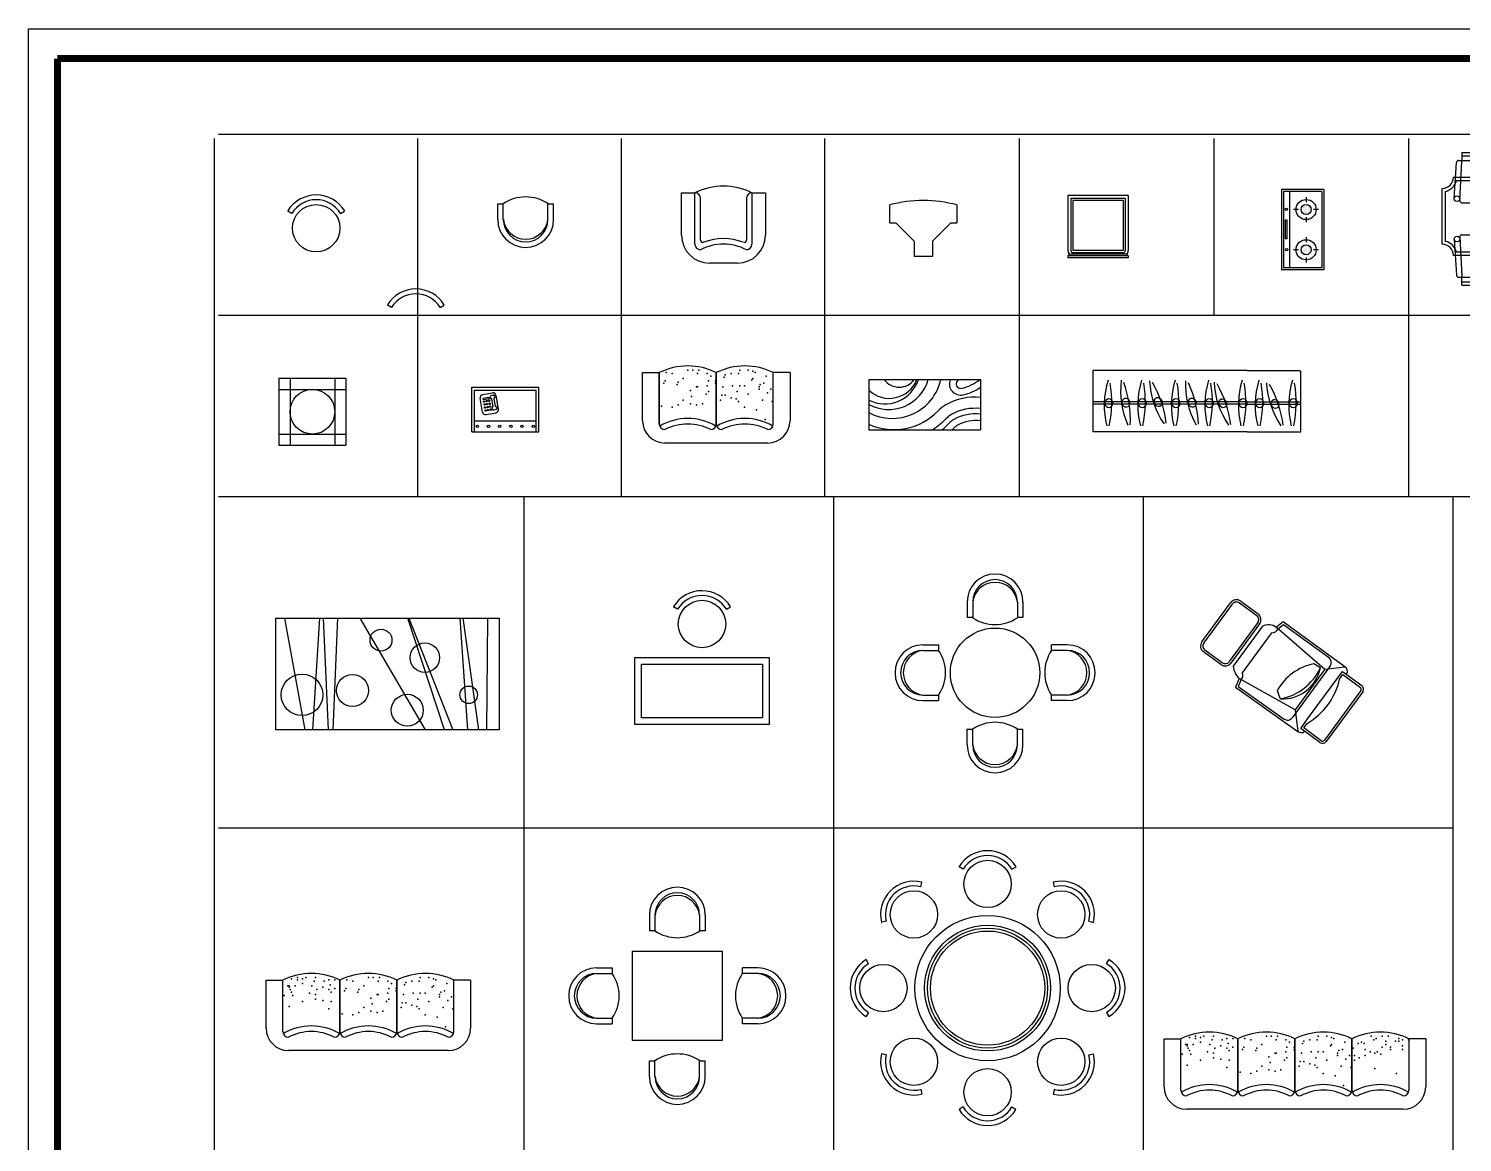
# Model space of a CAD drawing. Extents: x -9387 to 16207, y -3872 to 15001.
# Drawn here: x -9387 to 3441, y 5032 to 15001 of the extents above; entities that cross this region are included whole.
import ezdxf

# ---------------------------------------------------------------- set-up
doc = ezdxf.new("R2010")
doc.units = 0
doc.header["$LTSCALE"] = 100
doc.header["$MEASUREMENT"] = 0
for name, color, linetype in [('U', 7, 'Continuous'), ('图框', 7, 'Continuous'), ('平面', 1, 'Continuous'), ('平面2', 2, 'Continuous')]:
    doc.layers.add(name, color=color, linetype=linetype)

# ---------------------------------------------------------------- blocks, each defined once
blk = doc.blocks.new('A$C6D005351')
at = {"layer": '平面'}
for p, q in [((0, 200), (0, 630)), ((0, 630), (150, 630)), ((2340, 630), (2190, 630)), ((2340, 630), (2340, 200)), ((2140, 0), (200, 0))]:
    blk.add_line(p, q, dxfattribs=at)
for centre, radius, start, end in [((405, 118), 572, 63.519, 116.481), ((915, 118), 572, 63.519, 116.481), ((1425, 118), 572, 63.519, 116.481), ((1935, 118), 572, 63.519, 116.481), ((200, 200), 200, 180, 270), ((2140, 200), 200, 270, 0)]:
    blk.add_arc(centre, radius, start, end, dxfattribs=at)
blk.add_point((238, 492), dxfattribs=at)
at = {"layer": '平面2'}
for p, q in [((150, 170), (150, 630)), ((660, 630), (660, 170)), ((660, 170), (660, 630)), ((1170, 630), (1170, 170)), ((1170, 170), (1170, 630)), ((1680, 170), (1680, 630)), ((1680, 630), (1680, 170)), ((2190, 630), (2190, 170))]:
    blk.add_line(p, q, dxfattribs=at)
for centre, radius, start, end in [((200, 170), 50, 180, 270), ((405, -275), 495, 59.4911, 120.5089), ((405, -275), 445, 62.5861, 117.4139), ((610, 170), 50, 270, 0), ((710, 170), 50, 180, 270), ((915, -275), 495, 59.4911, 120.5089), ((915, -275), 445, 62.5861, 117.4139), ((1120, 170), 50, 270, 0), ((1220, 170), 50, 180, 270), ((1425, -275), 495, 59.4911, 120.5089), ((1425, -275), 445, 62.5861, 117.4139), ((1630, 170), 50, 270, 0), ((1730, 170), 50, 180, 270), ((1935, -275), 495, 59.4911, 120.5089), ((1935, -275), 445, 62.5861, 117.4139), ((2140, 170), 50, 270, 0)]:
    blk.add_arc(centre, radius, start, end, dxfattribs=at)
for p in [(227, 643), (281, 653), (324, 643), (356, 653), (442, 653), (916, 653), (959, 653), (1013, 653), (1379, 653), (1455, 653), (1498, 643), (1853, 653), (1950, 653), (2004, 653), (195, 578), (205, 578), (205, 567), (216, 546), (227, 524), (259, 578), (281, 632), (324, 600), (388, 513), (410, 578), (431, 621), (453, 546), (507, 567), (518, 621), (561, 632), (561, 546), (572, 589), (582, 524), (615, 632), (615, 556), (701, 535), (712, 556), (722, 632), (776, 621), (819, 524), (830, 546), (873, 578), (1002, 621), (1089, 621), (1089, 513), (1099, 556), (1121, 600), (1164, 556), (1164, 535), (1239, 589), (1250, 610), (1304, 621), (1315, 513), (1369, 621), (1379, 513), (1422, 513), (1487, 567), (1498, 578), (1519, 632), (1562, 524), (1595, 535), (1616, 600), (1692, 546), (1735, 589), (1767, 600), (1789, 589), (1799, 535), (1843, 513), (1875, 621), (1896, 632), (1907, 513), (1950, 556), (1983, 610), (1983, 578), (2026, 556), (2026, 535), (2069, 610), (2101, 632), (2101, 610), (2133, 621), (2133, 567), (2133, 535), (2187, 621), (162, 492), (205, 395), (324, 438), (442, 503), (442, 460), (507, 449), (582, 438), (938, 470), (949, 417), (992, 503), (1002, 503), (1078, 438), (1099, 460), (1218, 427), (1229, 503), (1250, 427), (1304, 406), (1347, 395), (1358, 460), (1455, 438), (1552, 503), (1552, 481), (1627, 449), (1659, 481), (1703, 481), (1703, 438), (1746, 460), (1799, 481), (1886, 503), (1939, 492), (561, 373), (679, 330), (776, 320), (830, 341), (873, 384), (938, 352), (992, 341), (1045, 352), (1207, 384), (1369, 373), (1422, 320), (1530, 298), (1584, 384), (1670, 373), (1886, 363), (2080, 320), (1606, 212)]:
    blk.add_point(p, dxfattribs=at)
blk = doc.blocks.new('A$C4CA46C07')
at = {"layer": '平面'}
for centre, radius in [((1229, 2161), 212), ((570, 1888), 212), ((1888, 1888), 212), ((1229, 1229), 650), ((297, 1229), 212), ((2161, 1229), 212), ((570, 570), 212), ((1888, 570), 212), ((1229, 297), 212)]:
    blk.add_circle(centre, radius, dxfattribs=at)
at = {"layer": '平面2'}
for p, q in [((1011, 2293), (976, 2315)), ((1447, 2293), (1484, 2315)), ((631, 2136), (641, 2177)), ((1827, 2136), (1818, 2176)), ((323, 1827), (282, 1818)), ((2136, 1827), (2177, 1817)), ((165, 1447), (143, 1484)), ((2293, 1447), (2315, 1483)), ((165, 1011), (144, 976)), ((2293, 1011), (2315, 975)), ((323, 631), (281, 641)), ((2136, 631), (2176, 641)), ((631, 323), (641, 282)), ((1827, 323), (1817, 281)), ((1011, 165), (975, 143)), ((1447, 165), (1483, 144))]:
    blk.add_line(p, q, dxfattribs=at)
for radius in [563, 537, 511]:
    blk.add_circle((1229, 1229), radius, dxfattribs=at)
for centre, radius, start, end in [((1229, 2161), 298, 31.2413, 148.5945), ((976, 2316), 0.85, 148.5945, 238.7587), ((976, 2316), 0.85, 148.5945, 238.7587), ((1229, 2161), 255, 31.2413, 148.7587), ((570, 1888), 298, 76.2413, 193.5945), ((1888, 1888), 298, 346.2413, 103.5945), ((570, 1888), 255, 76.2413, 193.7587), ((1818, 2176), 0.85, 103.5945, 193.7587), ((1818, 2176), 0.85, 103.5945, 193.7587), ((1888, 1888), 255, 346.2413, 103.7587), ((282, 1818), 0.85, 193.5945, 283.7587), ((282, 1818), 0.85, 193.5945, 283.7587), ((297, 1229), 298, 121.2413, 238.5945), ((297, 1229), 255, 121.2413, 238.7587), ((2161, 1229), 255, 301.2413, 58.7587), ((2161, 1229), 298, 301.2413, 58.5945), ((2316, 1482), 0.85, 58.5945, 148.7587), ((2316, 1482), 0.85, 58.5945, 148.7587), ((143, 976), 0.85, 238.5945, 328.7587), ((143, 976), 0.85, 238.5945, 328.7587), ((570, 570), 298, 166.2413, 283.5945), ((570, 570), 255, 166.2413, 283.7587), ((1888, 570), 298, 256.2413, 13.5945), ((1888, 570), 255, 256.2413, 13.7587), ((2176, 640), 0.85, 13.5945, 103.7587), ((2176, 640), 0.85, 13.5945, 103.7587), ((640, 282), 0.85, 283.5945, 13.7587), ((640, 282), 0.85, 283.5945, 13.7587), ((1229, 297), 298, 211.2413, 328.5945), ((1229, 297), 255, 211.2413, 328.7587), ((1482, 143), 0.85, 328.5945, 58.7587), ((1482, 143), 0.85, 328.5945, 58.7587)]:
    blk.add_arc(centre, radius, start, end, dxfattribs=at)
blk = doc.blocks.new('J2')
at = {"layer": '平面'}
for p, q in [((-250, -202), (-250, -62)), ((-250, -62), (-200, -62)), ((200, -62), (250, -62)), ((250, -202), (250, -62))]:
    blk.add_line(p, q, dxfattribs=at)
for centre, radius, start, end in [((0, -356), 356, 55.7733, 124.2267), ((0, -202), 250, 180, 0)]:
    blk.add_arc(centre, radius, start, end, dxfattribs=at)
at = {"layer": '平面2'}
for p, q in [((-200, -202), (-200, -62)), ((200, -202), (200, -62))]:
    blk.add_line(p, q, dxfattribs=at)
for centre, radius, start, end in [((0, -202), 200, 180, 0), ((0, -177), 201, 186.9435, 353.0565)]:
    blk.add_arc(centre, radius, start, end, dxfattribs=at)
blk = doc.blocks.new('A$C7B381749')
at = {"layer": '平面'}
for p, q in [((572, 572), (572, 1372)), ((572, 1372), (1372, 1372)), ((1372, 1372), (1372, 572)), ((1372, 572), (572, 572))]:
    blk.add_line(p, q, dxfattribs=at)
for p, rotation in [((972, 1492), 180), ((452, 972), 270), ((1492, 972), 90)]:
    blk.add_blockref('J2', p, dxfattribs=dict(rotation=rotation))
blk.add_blockref('J2', (972, 452))
blk = doc.blocks.new('A$C711678E5')
at = {"layer": '平面'}
for p, q in [((0, 630), (150, 630)), ((0, 200), (0, 630)), ((1830, 630), (1680, 630)), ((1830, 630), (1830, 200)), ((1630, 0), (200, 0))]:
    blk.add_line(p, q, dxfattribs=at)
for centre, radius, start, end in [((405, 118), 572, 63.519, 116.481), ((915, 118), 572, 63.519, 116.481), ((1425, 118), 572, 63.519, 116.481), ((200, 200), 200, 180, 270), ((1630, 200), 200, 270, 0)]:
    blk.add_arc(centre, radius, start, end, dxfattribs=at)
blk.add_point((238, 492), dxfattribs=at)
at = {"layer": '平面2'}
for p, q in [((150, 170), (150, 630)), ((660, 170), (660, 630)), ((660, 630), (660, 170)), ((1170, 170), (1170, 630)), ((1170, 630), (1170, 170)), ((1680, 170), (1680, 630))]:
    blk.add_line(p, q, dxfattribs=at)
for centre, radius, start, end in [((200, 170), 50, 180, 270), ((405, -275), 495, 59.4911, 120.5089), ((405, -275), 445, 62.5861, 117.4139), ((610, 170), 50, 270, 0), ((710, 170), 50, 180, 270), ((915, -275), 495, 59.4911, 120.5089), ((915, -275), 445, 62.5861, 117.4139), ((1120, 170), 50, 270, 0), ((1220, 170), 50, 180, 270), ((1425, -275), 495, 59.4911, 120.5089), ((1425, -275), 445, 62.5861, 117.4139), ((1630, 170), 50, 270, 0)]:
    blk.add_arc(centre, radius, start, end, dxfattribs=at)
for p in [(227, 643), (281, 653), (324, 643), (356, 653), (442, 653), (916, 653), (959, 653), (1013, 653), (1379, 653), (1455, 653), (1498, 643), (195, 578), (205, 578), (205, 567), (216, 546), (227, 524), (259, 578), (281, 632), (324, 600), (388, 513), (410, 578), (431, 621), (453, 546), (507, 567), (518, 621), (561, 632), (561, 546), (572, 589), (582, 524), (615, 632), (615, 556), (701, 535), (712, 556), (722, 632), (776, 621), (819, 524), (830, 546), (873, 578), (1002, 621), (1089, 621), (1089, 513), (1099, 556), (1121, 600), (1164, 556), (1164, 535), (1239, 589), (1250, 610), (1304, 621), (1315, 513), (1369, 621), (1379, 513), (1422, 513), (1487, 567), (1498, 578), (1519, 632), (1562, 524), (1595, 535), (1616, 600), (162, 492), (205, 395), (324, 438), (442, 503), (442, 460), (507, 449), (582, 438), (938, 470), (949, 417), (992, 503), (1002, 503), (1078, 438), (1099, 460), (1218, 427), (1229, 503), (1250, 427), (1304, 406), (1347, 395), (1358, 460), (1455, 438), (1552, 503), (1552, 481), (1627, 449), (1659, 481), (561, 373), (679, 330), (776, 320), (830, 341), (873, 384), (938, 352), (992, 341), (1045, 352), (1207, 384), (1369, 373), (1422, 320), (1530, 298), (1584, 384), (1670, 373), (1606, 212)]:
    blk.add_point(p, dxfattribs=at)
blk = doc.blocks.new('A$C126B4D1A')
at = {"layer": '平面'}
blk.add_circle((254, 213), 212, dxfattribs=at)
at = {"layer": '平面2'}
for p, q in [((36, 345), (0, 366)), ((472, 345), (508, 367))]:
    blk.add_line(p, q, dxfattribs=at)
for centre, radius, start, end in [((254, 213), 298, 31.2413, 148.5945), ((254, 213), 255, 31.2413, 148.7587), ((1, 367), 0.85, 148.5945, 238.7587), ((1, 367), 0.85, 148.5945, 238.7587)]:
    blk.add_arc(centre, radius, start, end, dxfattribs=at)
blk = doc.blocks.new('A$C4BD968AC')
at = {"layer": '平面'}
for p, q in [((0, 250), (0, 390)), ((0, 390), (50, 390)), ((450, 390), (500, 390)), ((500, 250), (500, 390))]:
    blk.add_line(p, q, dxfattribs=at)
for centre, radius, start, end in [((250, 96), 356, 55.7733, 124.2267), ((250, 250), 250, 180, 0)]:
    blk.add_arc(centre, radius, start, end, dxfattribs=at)
at = {"layer": '平面2'}
for p, q in [((50, 250), (50, 390)), ((450, 250), (450, 390))]:
    blk.add_line(p, q, dxfattribs=at)
for centre, radius, start, end in [((250, 250), 200, 180, 0), ((250, 274), 201, 186.9435, 353.0565)]:
    blk.add_arc(centre, radius, start, end, dxfattribs=at)
blk = doc.blocks.new('A$C16B15015')
at = {"layer": '平面'}
for p, q in [((0, 630), (120, 630)), ((0, 250), (0, 630)), ((630, 630), (750, 630)), ((750, 630), (750, 250)), ((500, 0), (250, 0))]:
    blk.add_line(p, q, dxfattribs=at)
for centre, radius, start, end in [((375, 118), 572, 63.519, 116.481), ((250, 250), 250, 180, 270), ((500, 250), 250, 270, 0)]:
    blk.add_arc(centre, radius, start, end, dxfattribs=at)
at = {"layer": '平面2'}
for p, q in [((120, 170), (120, 630)), ((170, 206), (170, 580)), ((580, 580), (580, 206)), ((630, 630), (630, 170))]:
    blk.add_line(p, q, dxfattribs=at)
for centre, radius, start, end in [((120, 580), 50, 0, 90), ((630, 580), 50, 90, 180), ((170, 170), 50, 180, 270), ((190, 206), 20, 180, 291.0418), ((375, -275), 445, 62.5861, 117.4139), ((375, -275), 495, 68.9582, 111.0418), ((560, 206), 20, 248.9582, 0), ((580, 170), 50, 270, 0)]:
    blk.add_arc(centre, radius, start, end, dxfattribs=at)
blk = doc.blocks.new('J4')
at = {"layer": '平面'}
for p, q in [((-300, -200), (-300, -40)), ((300, -40), (300, -200)), ((-300, -200), (-245, -200)), ((-245, -200), (-82, -363)), ((245, -200), (82, -363)), ((245, -200), (300, -200)), ((-82, -363), (-82, -500)), ((82, -363), (82, -500)), ((82, -500), (-82, -500))]:
    blk.add_line(p, q, dxfattribs=at)
blk.add_arc((0, -1145), 1145, 74.8107, 105.1893, dxfattribs=at)
blk = doc.blocks.new('A$C26C2729A')
at = {"layer": '平面'}
blk.add_blockref('J4', (300, 500), dxfattribs=at)
blk = doc.blocks.new('A$C5628722B')
at = {"layer": '平面'}
for p, q in [((540, 558), (0, 558)), ((0, 558), (0, 63)), ((540, 558), (540, 63)), ((0, 18), (13, 31)), ((0, 18), (0, 0)), ((540, 18), (527, 31)), ((540, 18), (540, 0)), ((540, 0), (0, 0))]:
    blk.add_line(p, q, dxfattribs=at)
for centre, start, end in [((45, 63), 180, 225), ((495, 63), 315, 0)]:
    blk.add_arc(centre, 45, start, end, dxfattribs=at)
at = {"layer": '平面2'}
for p, q in [((513, 531), (27, 531)), ((27, 531), (27, 63)), ((513, 531), (513, 63)), ((495, 513), (45, 513)), ((45, 513), (45, 63)), ((495, 513), (495, 63)), ((540, 18), (0, 18)), ((527, 31), (13, 31)), ((495, 63), (45, 63)), ((495, 45), (45, 45))]:
    blk.add_line(p, q, dxfattribs=at)
for centre, start, end in [((45, 63), 180, 270), ((495, 63), 270, 0)]:
    blk.add_arc(centre, 18, start, end, dxfattribs=at)
blk = doc.blocks.new('*U1')
at = {"color": 0}
for p, q in [((28262.5, 19125), (28262.5, 19125)), ((28268.75, 19137.5), (28268.75, 19137.5)), ((28268.75, 19112.5), (28268.75, 19112.5)), ((28275, 19150), (28275, 19150)), ((28275, 19125), (28275, 19125)), ((28275, 19100), (28275, 19100)), ((28281.25, 19162.5), (28281.25, 19162.5)), ((28281.25, 19137.5), (28281.25, 19137.5)), ((28281.25, 19112.5), (28281.25, 19112.5)), ((28287.5, 19150), (28287.5, 19150)), ((28287.5, 19125), (28287.5, 19125)), ((28287.5, 19100), (28287.5, 19100)), ((28293.75, 19162.5), (28293.75, 19162.5)), ((28293.75, 19137.5), (28293.75, 19137.5)), ((28293.75, 19112.5), (28293.75, 19112.5)), ((28300, 19175), (28300, 19175)), ((28300, 19150), (28300, 19150)), ((28300, 19125), (28300, 19125)), ((28300, 19100), (28300, 19100)), ((28306.25, 19162.5), (28306.25, 19162.5)), ((28306.25, 19137.5), (28306.25, 19137.5)), ((28306.25, 19112.5), (28306.25, 19112.5)), ((28312.5, 19175), (28312.5, 19175)), ((28312.5, 19150), (28312.5, 19150)), ((28312.5, 19125), (28312.5, 19125)), ((28312.5, 19100), (28312.5, 19100)), ((28318.75, 19162.5), (28318.75, 19162.5)), ((28318.75, 19137.5), (28318.75, 19137.5)), ((28318.75, 19112.5), (28318.75, 19112.5)), ((28325, 19175), (28325, 19175)), ((28325, 19150), (28325, 19150)), ((28325, 19125), (28325, 19125)), ((28325, 19100), (28325, 19100)), ((28331.25, 19162.5), (28331.25, 19162.5)), ((28331.25, 19137.5), (28331.25, 19137.5)), ((28331.25, 19112.5), (28331.25, 19112.5)), ((28337.5, 19150), (28337.5, 19150)), ((28337.5, 19125), (28337.5, 19125)), ((28337.5, 19100), (28337.5, 19100)), ((28343.75, 19162.5), (28343.75, 19162.5)), ((28343.75, 19137.5), (28343.75, 19137.5)), ((28343.75, 19112.5), (28343.75, 19112.5)), ((28350, 19150), (28350, 19150)), ((28350, 19125), (28350, 19125)), ((28350, 19100), (28350, 19100)), ((28356.25, 19137.5), (28356.25, 19137.5)), ((28356.25, 19112.5), (28356.25, 19112.5)), ((28293.75, 19087.5), (28293.75, 19087.5)), ((28306.25, 19087.5), (28306.25, 19087.5)), ((28318.75, 19087.5), (28318.75, 19087.5)), ((28331.25, 19087.5), (28331.25, 19087.5))]:
    blk.add_line(p, q, dxfattribs=at)
blk = doc.blocks.new('A$C364C1CE0')
at = {"layer": '平面'}
for p, q in [((378, 720), (0, 720)), ((0, 720), (0, 0)), ((378, 720), (378, 0)), ((378, 0), (0, 0))]:
    blk.add_line(p, q, dxfattribs=at)
at = {"layer": '平面2'}
for p, q in [((360, 702), (18, 702)), ((18, 702), (18, 18)), ((72, 702), (72, 18)), ((219, 652), (219, 607)), ((360, 702), (360, 18)), ((151, 540), (106, 540)), ((331, 540), (286, 540)), ((34, 277), (34, 448)), ((34, 448), (48, 448)), ((48, 448), (48, 277)), ((219, 472), (219, 427)), ((48, 277), (34, 277)), ((219, 292), (219, 247)), ((151, 180), (106, 180)), ((331, 180), (286, 180)), ((360, 18), (18, 18)), ((219, 112), (219, 67))]:
    blk.add_line(p, q, dxfattribs=at)
for centre, radius in [((42, 541), 10.8), ((219, 540), 90), ((219, 540), 45), ((219, 180), 90), ((45, 180), 10.8), ((219, 180), 45)]:
    blk.add_circle(centre, radius, dxfattribs=at)
at = {"layer": '平面2', "xscale": 0.9, "yscale": 0.9, "zscale": 0.9, "rotation": 270}
for p in [(-16998, 26019), (-16998, 25659)]:
    blk.add_blockref('*U1', p, dxfattribs=at)
blk = doc.blocks.new('A$C1DEC535D')
at = {"layer": '平面'}
for p, q in [((100, 965), (1100, 965)), ((0, 365), (0, 865)), ((1200, 865), (1200, 365)), ((1100, 265), (100, 265))]:
    blk.add_line(p, q, dxfattribs=at)
for centre, start, end in [((0, 965), 270, 0), ((1200, 965), 180, 270), ((0, 265), 360, 90), ((1200, 265), 90, 180)]:
    blk.add_arc(centre, 100, start, end, dxfattribs=at)
at = {"layer": '平面2'}
for p, q in [((177, 1186), (506, 1186)), ((177, 1186), (177, 1107)), ((177, 1156), (506, 1156)), ((506, 1186), (505, 1107)), ((1023, 1186), (694, 1186)), ((694, 1186), (695, 1107)), ((1023, 1156), (694, 1156)), ((1023, 1186), (1023, 1107)), ((108, 775), (127, 1097)), ((147, 1116), (536, 1116)), ((157, 757), (177, 1107)), ((526, 757), (505, 1107)), ((575, 775), (556, 1097)), ((625, 775), (644, 1097)), ((1053, 1116), (664, 1116)), ((674, 757), (695, 1107)), ((1043, 757), (1023, 1107)), ((1092, 775), (1073, 1097)), ((126, 935), (1074, 935)), ((30, 391), (30, 838)), ((1170, 838), (1170, 391)), ((177, 736), (506, 736)), ((1023, 736), (694, 736)), ((108, 411), (127, 89)), ((157, 429), (177, 79)), ((177, 450), (506, 450)), ((526, 429), (505, 79)), ((575, 411), (556, 89)), ((625, 411), (644, 89)), ((674, 429), (695, 79)), ((1023, 450), (694, 450)), ((1043, 429), (1023, 79)), ((1092, 411), (1073, 89)), ((1074, 295), (126, 295)), ((147, 70), (536, 70)), ((177, 0), (177, 79)), ((177, 30), (506, 30)), ((177, 0), (506, 0)), ((506, 0), (505, 79)), ((1053, 70), (664, 70)), ((694, 0), (695, 79)), ((1023, 30), (694, 30)), ((1023, 0), (694, 0)), ((1023, 0), (1023, 79))]:
    blk.add_line(p, q, dxfattribs=at)
for centre in [(133, 773), (550, 773), (650, 773), (1067, 773), (133, 412), (550, 412), (650, 412), (1067, 412)]:
    blk.add_circle(centre, 25, dxfattribs=at)
for centre, radius, start, end in [((147, 1096), 20, 90, 176.6868), ((147, 1096), 20, 90, 176.6868), ((536, 1096), 20, 3.3132, 90), ((664, 1096), 20, 90, 176.6868), ((1053, 1096), 20, 3.3132, 90), ((1053, 1096), 20, 3.3132, 90), ((0, 965), 130, 283.3424, 346.6576), ((1200, 965), 130, 193.3424, 256.6576), ((177, 756), 20, 176.6868, 270), ((506, 756), 20, 270, 3.3132), ((694, 756), 20, 176.6868, 270), ((1023, 756), 20, 270, 3.3132), ((0, 265), 130, 13.3424, 76.6576), ((177, 430), 20, 90, 183.3132), ((506, 430), 20, 356.6868, 90), ((694, 430), 20, 90, 183.3132), ((1023, 430), 20, 356.6868, 90), ((1200, 265), 130, 103.3424, 166.6576), ((147, 90), 20, 183.3132, 270), ((147, 90), 20, 183.3132, 270), ((536, 90), 20, 270, 356.6868), ((664, 90), 20, 183.3132, 270), ((1053, 90), 20, 270, 356.6868), ((1053, 90), 20, 270, 356.6868)]:
    blk.add_arc(centre, radius, start, end, dxfattribs=at)
blk = doc.blocks.new('A$C37CF2AF5')
at = {"layer": '平面2'}
for p, q in [((1380, 550), (0, 550)), ((0, 550), (0, 0)), ((1380, 550), (1850, 550)), ((1850, 550), (1860, 540)), ((1860, 0), (1860, 540)), ((1380, 270), (0, 270)), ((1380, 270), (1860, 270)), ((1380, 250), (0, 250)), ((1380, 250), (1860, 250)), ((1380, 0), (0, 0)), ((1380, 0), (1860, 0))]:
    blk.add_line(p, q, dxfattribs=at)
for centre, radius, start, end in [((846, 240), 744, 162.5957, 194.3672), ((846, 240), 744, 162.5957, 194.3672), ((846, 240), 744, 162.5957, 194.3672), ((846, 240), 744, 162.5957, 194.3672), ((846, 240), 744, 162.5957, 194.3672), ((846, 240), 744, 162.5957, 194.3672), ((846, 240), 744, 162.5957, 194.3672), ((846, 240), 744, 162.5957, 194.3672), ((846, 240), 744, 162.5957, 194.3672), ((846, 240), 744, 162.5957, 194.3672), ((-816, 267), 986, 347.5907, 9.9867), ((-816, 267), 986, 347.5907, 9.9867), ((-816, 267), 986, 347.5907, 9.9867), ((-816, 267), 986, 347.5907, 9.9867), ((-816, 267), 986, 347.5907, 9.9867), ((-816, 267), 986, 347.5907, 9.9867), ((-816, 267), 986, 347.5907, 9.9867), ((-816, 267), 986, 347.5907, 9.9867), ((-816, 267), 986, 347.5907, 9.9867), ((-816, 267), 986, 347.5907, 9.9867), ((992, 367), 744, 172.5957, 204.3672), ((992, 367), 744, 172.5957, 204.3672), ((992, 367), 744, 172.5957, 204.3672), ((992, 367), 744, 172.5957, 204.3672), ((992, 367), 744, 172.5957, 204.3672), ((992, 367), 744, 172.5957, 204.3672), ((992, 367), 744, 172.5957, 204.3672), ((992, 367), 744, 172.5957, 204.3672), ((992, 367), 744, 172.5957, 204.3672), ((992, 367), 744, 172.5957, 204.3672), ((-650, 106), 986, 357.5907, 19.9867), ((-650, 106), 986, 357.5907, 19.9867), ((-650, 106), 986, 357.5907, 19.9867), ((-650, 106), 986, 357.5907, 19.9867), ((-650, 106), 986, 357.5907, 19.9867), ((-650, 106), 986, 357.5907, 19.9867), ((-650, 106), 986, 357.5907, 19.9867), ((-650, 106), 986, 357.5907, 19.9867), ((-650, 106), 986, 357.5907, 19.9867), ((-650, 106), 986, 357.5907, 19.9867), ((1146, 240), 744, 162.5957, 194.3672), ((1146, 240), 744, 162.5957, 194.3672), ((1146, 240), 744, 162.5957, 194.3672), ((1146, 240), 744, 162.5957, 194.3672), ((1146, 240), 744, 162.5957, 194.3672), ((1146, 240), 744, 162.5957, 194.3672), ((1146, 240), 744, 162.5957, 194.3672), ((1146, 240), 744, 162.5957, 194.3672), ((1146, 240), 744, 162.5957, 194.3672), ((1146, 240), 744, 162.5957, 194.3672), ((-516, 267), 986, 347.5907, 9.9867), ((-516, 267), 986, 347.5907, 9.9867), ((-516, 267), 986, 347.5907, 9.9867), ((-516, 267), 986, 347.5907, 9.9867), ((-516, 267), 986, 347.5907, 9.9867), ((-516, 267), 986, 347.5907, 9.9867), ((-516, 267), 986, 347.5907, 9.9867), ((-516, 267), 986, 347.5907, 9.9867), ((-516, 267), 986, 347.5907, 9.9867), ((-516, 267), 986, 347.5907, 9.9867), ((1251, 492), 744, 182.5957, 214.3672), ((1251, 492), 744, 182.5957, 214.3672), ((1251, 492), 744, 182.5957, 214.3672), ((1251, 492), 744, 182.5957, 214.3672), ((1251, 492), 744, 182.5957, 214.3672), ((1251, 492), 744, 182.5957, 214.3672), ((1251, 492), 744, 182.5957, 214.3672), ((1251, 492), 744, 182.5957, 214.3672), ((1251, 492), 744, 182.5957, 214.3672), ((1251, 492), 744, 182.5957, 214.3672), ((-320, -51), 986, 7.5907, 29.9867), ((-320, -51), 986, 7.5907, 29.9867), ((-320, -51), 986, 7.5907, 29.9867), ((-320, -51), 986, 7.5907, 29.9867), ((-320, -51), 986, 7.5907, 29.9867), ((-320, -51), 986, 7.5907, 29.9867), ((-320, -51), 986, 7.5907, 29.9867), ((-320, -51), 986, 7.5907, 29.9867), ((-320, -51), 986, 7.5907, 29.9867), ((-320, -51), 986, 7.5907, 29.9867), ((1446, 240), 744, 162.5957, 194.3672), ((1446, 240), 744, 162.5957, 194.3672), ((1446, 240), 744, 162.5957, 194.3672), ((1446, 240), 744, 162.5957, 194.3672), ((1446, 240), 744, 162.5957, 194.3672), ((1446, 240), 744, 162.5957, 194.3672), ((1446, 240), 744, 162.5957, 194.3672), ((1446, 240), 744, 162.5957, 194.3672), ((1446, 240), 744, 162.5957, 194.3672), ((1446, 240), 744, 162.5957, 194.3672), ((-216, 267), 986, 347.5907, 9.9867), ((-216, 267), 986, 347.5907, 9.9867), ((-216, 267), 986, 347.5907, 9.9867), ((-216, 267), 986, 347.5907, 9.9867), ((-216, 267), 986, 347.5907, 9.9867), ((-216, 267), 986, 347.5907, 9.9867), ((-216, 267), 986, 347.5907, 9.9867), ((-216, 267), 986, 347.5907, 9.9867), ((-216, 267), 986, 347.5907, 9.9867), ((-216, 267), 986, 347.5907, 9.9867), ((1573, 428), 744, 177.5957, 209.3672), ((1573, 428), 744, 177.5957, 209.3672), ((1573, 428), 744, 177.5957, 209.3672), ((1573, 428), 744, 177.5957, 209.3672), ((1573, 428), 744, 177.5957, 209.3672), ((1573, 428), 744, 177.5957, 209.3672), ((1573, 428), 744, 177.5957, 209.3672), ((1573, 428), 744, 177.5957, 209.3672), ((1573, 428), 744, 177.5957, 209.3672), ((1573, 428), 744, 177.5957, 209.3672), ((-39, 24), 986, 2.5907, 24.9867), ((-39, 24), 986, 2.5907, 24.9867), ((-39, 24), 986, 2.5907, 24.9867), ((-39, 24), 986, 2.5907, 24.9867), ((-39, 24), 986, 2.5907, 24.9867), ((-39, 24), 986, 2.5907, 24.9867), ((-39, 24), 986, 2.5907, 24.9867), ((-39, 24), 986, 2.5907, 24.9867), ((-39, 24), 986, 2.5907, 24.9867), ((-39, 24), 986, 2.5907, 24.9867), ((1746, 240), 744, 162.5957, 194.3672), ((1746, 240), 744, 162.5957, 194.3672), ((1746, 240), 744, 162.5957, 194.3672), ((1746, 240), 744, 162.5957, 194.3672), ((1746, 240), 744, 162.5957, 194.3672), ((1746, 240), 744, 162.5957, 194.3672), ((1746, 240), 744, 162.5957, 194.3672), ((1746, 240), 744, 162.5957, 194.3672), ((1746, 240), 744, 162.5957, 194.3672), ((1746, 240), 744, 162.5957, 194.3672), ((84, 267), 986, 347.5907, 9.9867), ((84, 267), 986, 347.5907, 9.9867), ((84, 267), 986, 347.5907, 9.9867), ((84, 267), 986, 347.5907, 9.9867), ((84, 267), 986, 347.5907, 9.9867), ((84, 267), 986, 347.5907, 9.9867), ((84, 267), 986, 347.5907, 9.9867), ((84, 267), 986, 347.5907, 9.9867), ((84, 267), 986, 347.5907, 9.9867), ((84, 267), 986, 347.5907, 9.9867), ((1828, 481), 744, 182.5957, 214.3672), ((1828, 481), 744, 182.5957, 214.3672), ((1828, 481), 744, 182.5957, 214.3672), ((1828, 481), 744, 182.5957, 214.3672), ((1828, 481), 744, 182.5957, 214.3672), ((1828, 481), 744, 182.5957, 214.3672), ((1828, 481), 744, 182.5957, 214.3672), ((1828, 481), 744, 182.5957, 214.3672), ((1828, 481), 744, 182.5957, 214.3672), ((1828, 481), 744, 182.5957, 214.3672), ((257, -62), 986, 7.5907, 29.9867), ((257, -62), 986, 7.5907, 29.9867), ((257, -62), 986, 7.5907, 29.9867), ((257, -62), 986, 7.5907, 29.9867), ((257, -62), 986, 7.5907, 29.9867), ((257, -62), 986, 7.5907, 29.9867), ((257, -62), 986, 7.5907, 29.9867), ((257, -62), 986, 7.5907, 29.9867), ((257, -62), 986, 7.5907, 29.9867), ((257, -62), 986, 7.5907, 29.9867), ((2046, 240), 744, 162.5957, 194.3672), ((2046, 240), 744, 162.5957, 194.3672), ((2046, 240), 744, 162.5957, 194.3672), ((2046, 240), 744, 162.5957, 194.3672), ((2046, 240), 744, 162.5957, 194.3672), ((2046, 240), 744, 162.5957, 194.3672), ((2046, 240), 744, 162.5957, 194.3672), ((2046, 240), 744, 162.5957, 194.3672), ((2046, 240), 744, 162.5957, 194.3672), ((2046, 240), 744, 162.5957, 194.3672), ((384, 267), 986, 347.5907, 9.9867), ((384, 267), 986, 347.5907, 9.9867), ((384, 267), 986, 347.5907, 9.9867), ((384, 267), 986, 347.5907, 9.9867), ((384, 267), 986, 347.5907, 9.9867), ((384, 267), 986, 347.5907, 9.9867), ((384, 267), 986, 347.5907, 9.9867), ((384, 267), 986, 347.5907, 9.9867), ((384, 267), 986, 347.5907, 9.9867), ((384, 267), 986, 347.5907, 9.9867), ((2196, 240), 744, 162.5957, 194.3672), ((2196, 240), 744, 162.5957, 194.3672), ((2196, 240), 744, 162.5957, 194.3672), ((2196, 240), 744, 162.5957, 194.3672), ((2196, 240), 744, 162.5957, 194.3672), ((2196, 240), 744, 162.5957, 194.3672), ((2196, 240), 744, 162.5957, 194.3672), ((2196, 240), 744, 162.5957, 194.3672), ((2196, 240), 744, 162.5957, 194.3672), ((2196, 240), 744, 162.5957, 194.3672), ((534, 267), 986, 347.5907, 9.9867), ((534, 267), 986, 347.5907, 9.9867), ((534, 267), 986, 347.5907, 9.9867), ((534, 267), 986, 347.5907, 9.9867), ((534, 267), 986, 347.5907, 9.9867), ((534, 267), 986, 347.5907, 9.9867), ((534, 267), 986, 347.5907, 9.9867), ((534, 267), 986, 347.5907, 9.9867), ((534, 267), 986, 347.5907, 9.9867), ((534, 267), 986, 347.5907, 9.9867), ((2297, 475), 744, 182.5957, 214.3672), ((2297, 475), 744, 182.5957, 214.3672), ((2297, 475), 744, 182.5957, 214.3672), ((2297, 475), 744, 182.5957, 214.3672), ((2297, 475), 744, 182.5957, 214.3672), ((2297, 475), 744, 182.5957, 214.3672), ((2297, 475), 744, 182.5957, 214.3672), ((2297, 475), 744, 182.5957, 214.3672), ((2297, 475), 744, 182.5957, 214.3672), ((2297, 475), 744, 182.5957, 214.3672), ((726, -68), 986, 7.5907, 29.9867), ((726, -68), 986, 7.5907, 29.9867), ((726, -68), 986, 7.5907, 29.9867), ((726, -68), 986, 7.5907, 29.9867), ((726, -68), 986, 7.5907, 29.9867), ((726, -68), 986, 7.5907, 29.9867), ((726, -68), 986, 7.5907, 29.9867), ((726, -68), 986, 7.5907, 29.9867), ((726, -68), 986, 7.5907, 29.9867), ((726, -68), 986, 7.5907, 29.9867), ((2496, 240), 744, 162.5957, 194.3672), ((2496, 240), 744, 162.5957, 194.3672), ((2496, 240), 744, 162.5957, 194.3672), ((2496, 240), 744, 162.5957, 194.3672), ((2496, 240), 744, 162.5957, 194.3672), ((2496, 240), 744, 162.5957, 194.3672), ((2496, 240), 744, 162.5957, 194.3672), ((2496, 240), 744, 162.5957, 194.3672), ((2496, 240), 744, 162.5957, 194.3672), ((2496, 240), 744, 162.5957, 194.3672), ((834, 267), 986, 347.5907, 9.9867), ((834, 267), 986, 347.5907, 9.9867), ((834, 267), 986, 347.5907, 9.9867), ((834, 267), 986, 347.5907, 9.9867), ((834, 267), 986, 347.5907, 9.9867), ((834, 267), 986, 347.5907, 9.9867), ((834, 267), 986, 347.5907, 9.9867), ((834, 267), 986, 347.5907, 9.9867), ((834, 267), 986, 347.5907, 9.9867), ((834, 267), 986, 347.5907, 9.9867)]:
    blk.add_arc(centre, radius, start, end, dxfattribs=at)
for centre, major_axis in [((143, 257), (0, -41.8)), ((143, 257), (0, -41.8)), ((143, 257), (0, -41.8)), ((143, 257), (0, -41.8)), ((143, 257), (0, -41.8)), ((143, 257), (0, -41.8)), ((143, 257), (0, -41.8)), ((143, 257), (0, -41.8)), ((143, 257), (0, -41.8)), ((143, 257), (0, -41.8)), ((296, 262), (7.3, -41.2)), ((296, 262), (7.3, -41.2)), ((296, 262), (7.3, -41.2)), ((296, 262), (7.3, -41.2)), ((296, 262), (7.3, -41.2)), ((296, 262), (7.3, -41.2)), ((296, 262), (7.3, -41.2)), ((296, 262), (7.3, -41.2)), ((296, 262), (7.3, -41.2)), ((296, 262), (7.3, -41.2)), ((443, 257), (0, -41.8)), ((443, 257), (0, -41.8)), ((443, 257), (0, -41.8)), ((443, 257), (0, -41.8)), ((443, 257), (0, -41.8)), ((443, 257), (0, -41.8)), ((443, 257), (0, -41.8)), ((443, 257), (0, -41.8)), ((443, 257), (0, -41.8)), ((443, 257), (0, -41.8)), ((585, 268), (14.3, -39.3)), ((585, 268), (14.3, -39.3)), ((585, 268), (14.3, -39.3)), ((585, 268), (14.3, -39.3)), ((585, 268), (14.3, -39.3)), ((585, 268), (14.3, -39.3)), ((585, 268), (14.3, -39.3)), ((585, 268), (14.3, -39.3)), ((585, 268), (14.3, -39.3)), ((585, 268), (14.3, -39.3)), ((743, 257), (0, -41.8)), ((743, 257), (0, -41.8)), ((743, 257), (0, -41.8)), ((743, 257), (0, -41.8)), ((743, 257), (0, -41.8)), ((743, 257), (0, -41.8)), ((743, 257), (0, -41.8)), ((743, 257), (0, -41.8)), ((743, 257), (0, -41.8)), ((743, 257), (0, -41.8)), ((889, 263), (10.8, -40.4)), ((889, 263), (10.8, -40.4)), ((889, 263), (10.8, -40.4)), ((889, 263), (10.8, -40.4)), ((889, 263), (10.8, -40.4)), ((889, 263), (10.8, -40.4)), ((889, 263), (10.8, -40.4)), ((889, 263), (10.8, -40.4)), ((889, 263), (10.8, -40.4)), ((889, 263), (10.8, -40.4)), ((1043, 257), (0, -41.8)), ((1043, 257), (0, -41.8)), ((1043, 257), (0, -41.8)), ((1043, 257), (0, -41.8)), ((1043, 257), (0, -41.8)), ((1043, 257), (0, -41.8)), ((1043, 257), (0, -41.8)), ((1043, 257), (0, -41.8)), ((1043, 257), (0, -41.8)), ((1043, 257), (0, -41.8)), ((1162, 257), (14.3, -39.3)), ((1162, 257), (14.3, -39.3)), ((1162, 257), (14.3, -39.3)), ((1162, 257), (14.3, -39.3)), ((1162, 257), (14.3, -39.3)), ((1162, 257), (14.3, -39.3)), ((1162, 257), (14.3, -39.3)), ((1162, 257), (14.3, -39.3)), ((1162, 257), (14.3, -39.3)), ((1162, 257), (14.3, -39.3)), ((1343, 257), (0, -41.8)), ((1343, 257), (0, -41.8)), ((1343, 257), (0, -41.8)), ((1343, 257), (0, -41.8)), ((1343, 257), (0, -41.8)), ((1343, 257), (0, -41.8)), ((1343, 257), (0, -41.8)), ((1343, 257), (0, -41.8)), ((1343, 257), (0, -41.8)), ((1343, 257), (0, -41.8)), ((1493, 257), (0, -41.8)), ((1493, 257), (0, -41.8)), ((1493, 257), (0, -41.8)), ((1493, 257), (0, -41.8)), ((1493, 257), (0, -41.8)), ((1493, 257), (0, -41.8)), ((1493, 257), (0, -41.8)), ((1493, 257), (0, -41.8)), ((1493, 257), (0, -41.8)), ((1493, 257), (0, -41.8)), ((1630, 251), (14.3, -39.3)), ((1630, 251), (14.3, -39.3)), ((1630, 251), (14.3, -39.3)), ((1630, 251), (14.3, -39.3)), ((1630, 251), (14.3, -39.3)), ((1630, 251), (14.3, -39.3)), ((1630, 251), (14.3, -39.3)), ((1630, 251), (14.3, -39.3)), ((1630, 251), (14.3, -39.3)), ((1630, 251), (14.3, -39.3)), ((1793, 257), (0, -41.8)), ((1793, 257), (0, -41.8)), ((1793, 257), (0, -41.8)), ((1793, 257), (0, -41.8)), ((1793, 257), (0, -41.8)), ((1793, 257), (0, -41.8)), ((1793, 257), (0, -41.8)), ((1793, 257), (0, -41.8)), ((1793, 257), (0, -41.8)), ((1793, 257), (0, -41.8))]:
    blk.add_ellipse(centre, major_axis=major_axis, ratio=0.806452, dxfattribs=at)
blk = doc.blocks.new('A$C55D13741')
at = {"layer": '平面'}
for p, q in [((0, 450), (1000, 450)), ((0, 450), (0, 0)), ((1000, 450), (1000, 0)), ((0, 0), (1000, 0))]:
    blk.add_line(p, q, dxfattribs=at)
at = {"layer": '平面2'}
for centre, radius, start, end in [((143, 547), 316, 243.0253, 342.0548), ((178, 547), 366, 240.8286, 344.5744), ((209, 547), 446, 242.0893, 347.3938), ((183, 547), 266, 226.494, 338.5261), ((272, 547), 166, 215.9409, 324.0591), ((821, 410), 100, 159.508, 282.4362), ((-1760, 1375), 2656, 339.508, 339.6191), ((821, 410), 40, 95.2588, 282.4362), ((748, 744), 382, 282.4362, 309.6376), ((951, -244), 536, 84.7838, 119.2729), ((748, 744), 442, 282.4362, 304.7999), ((225, 547), 546, 245.6509, 316.2267), ((836, -38), 300, 119.2729, 136.2267), ((836, -38), 200, 119.2729, 136.2267), ((951, -244), 436, 83.5837, 119.2729), ((951, -244), 386, 82.7489, 119.6242), ((225, 547), 646, 302.0565, 316.2267), ((225, 547), 696, 308.1295, 316.3275), ((829, -30), 140, 119.6242, 136.3275), ((225, 547), 756, 313.6005, 316.1255), ((842, -46), 100, 118.9007, 136.1255), ((951, -244), 326, 81.4063, 118.9007)]:
    blk.add_arc(centre, radius, start, end, dxfattribs=at)
blk = doc.blocks.new('A$C6018648F')
at = {"layer": '平面'}
for p, q in [((0, 200), (0, 630)), ((0, 630), (150, 630)), ((1320, 630), (1170, 630)), ((1320, 630), (1320, 200)), ((1120, 0), (200, 0))]:
    blk.add_line(p, q, dxfattribs=at)
for centre, radius, start, end in [((405, 118), 572, 63.519, 116.481), ((915, 118), 572, 63.519, 116.481), ((200, 200), 200, 180, 270), ((1120, 200), 200, 270, 0)]:
    blk.add_arc(centre, radius, start, end, dxfattribs=at)
at = {"layer": '平面2'}
for p, q in [((150, 170), (150, 630)), ((150, 630), (150, 170)), ((150, 170), (150, 630)), ((660, 630), (660, 170)), ((660, 170), (660, 630)), ((1170, 170), (1170, 630))]:
    blk.add_line(p, q, dxfattribs=at)
for centre, radius, start, end in [((200, 170), 50, 180, 270), ((405, -275), 495, 59.4911, 120.5089), ((405, -275), 445, 62.5861, 117.4139), ((610, 170), 50, 270, 0), ((710, 170), 50, 180, 270), ((915, -275), 495, 59.4911, 120.5089), ((915, -275), 445, 62.5861, 117.4139), ((1120, 170), 50, 270, 0)]:
    blk.add_arc(centre, radius, start, end, dxfattribs=at)
for p in [(406, 653), (449, 653), (503, 653), (869, 653), (945, 653), (988, 643), (191, 535), (202, 556), (212, 632), (266, 621), (309, 524), (320, 546), (363, 578), (492, 621), (579, 621), (579, 513), (589, 556), (611, 600), (654, 556), (654, 535), (729, 589), (740, 610), (794, 621), (805, 513), (859, 621), (869, 513), (912, 513), (977, 567), (988, 578), (1009, 632), (1052, 524), (1085, 535), (1106, 600), (428, 470), (439, 417), (482, 503), (492, 503), (568, 438), (589, 460), (708, 427), (719, 503), (740, 427), (794, 406), (837, 395), (848, 460), (945, 438), (1042, 503), (1042, 481), (1117, 449), (1149, 481), (169, 330), (266, 320), (320, 341), (363, 384), (428, 352), (482, 341), (535, 352), (697, 384), (859, 373), (912, 320), (1020, 298), (1074, 384), (1160, 373), (1096, 212)]:
    blk.add_point(p, dxfattribs=at)
blk = doc.blocks.new('A$C66E84A94')
at = {"layer": '平面'}
for p, q in [((0, 400), (600, 400)), ((0, 0), (0, 400)), ((600, 0), (600, 400)), ((25, 375), (575, 375)), ((25, 0), (25, 375)), ((575, 0), (575, 375)), ((0, 0), (600, 0))]:
    blk.add_line(p, q, dxfattribs=at)
at = {"layer": '平面2'}
for p, q in [((97, 178), (75, 302)), ((97, 334), (185, 349)), ((102, 304), (153, 313)), ((105, 289), (102, 304)), ((155, 297), (105, 289)), ((153, 313), (155, 297)), ((168, 301), (165, 316)), ((171, 299), (172, 299)), ((172, 326), (193, 330)), ((190, 228), (178, 295)), ((198, 298), (210, 232)), ((203, 323), (206, 308)), ((203, 304), (203, 304)), ((239, 203), (217, 327)), ((128, 156), (217, 172)), ((185, 204), (182, 219)), ((185, 222), (184, 222)), ((215, 200), (195, 196)), ((217, 227), (216, 227)), ((220, 225), (223, 210)), ((25, 100), (575, 100))]:
    blk.add_line(p, q, dxfattribs=at)
for centre, radius in [((110, 272), 6.4), ((132, 276), 6.4), ((154, 280), 6.4), ((159, 253), 6.4), ((115, 246), 6.4), ((119, 219), 6.4), ((124, 192), 6.4), ((137, 249), 6.4), ((142, 223), 6.4), ((146, 196), 6.4), ((164, 227), 6.4), ((168, 200), 6.4), ((50, 50), 11.1), ((150, 50), 11.1), ((250, 50), 11.1), ((350, 50), 11.1), ((450, 50), 11.1), ((550, 50), 11.1)]:
    blk.add_circle(centre, radius, dxfattribs=at)
for centre, radius, start, end in [((101, 307), 27, 100, 190), ((174, 318), 9, 100, 190), ((170, 301), 2.7, 190, 280), ((173, 294), 5.4, 10, 100), ((190, 323), 27, 10, 100), ((194, 321), 9, 10, 100), ((203, 299), 5.4, 100, 190), ((203, 307), 2.7, 280, 10), ((123, 183), 27, 190, 280), ((185, 219), 2.7, 100, 190), ((184, 227), 5.4, 280, 10), ((194, 205), 9, 190, 280), ((215, 233), 5.4, 190, 280), ((214, 209), 9, 280, 10), ((217, 225), 2.7, 10, 100), ((212, 199), 27, 280, 10)]:
    blk.add_arc(centre, radius, start, end, dxfattribs=at)
blk = doc.blocks.new('A$C519A0FD5')
at = {"layer": '平面'}
for p, q in [((0, 600), (600, 600)), ((0, 600), (0, 0)), ((600, 600), (600, 0)), ((0, 0), (600, 0))]:
    blk.add_line(p, q, dxfattribs=at)
at = {"layer": '平面2'}
for p, q in [((100, 600), (100, 0)), ((500, 600), (500, 0)), ((0, 500), (600, 500)), ((0, 100), (600, 100))]:
    blk.add_line(p, q, dxfattribs=at)
blk.add_circle((300, 300), 200, dxfattribs=at)
blk = doc.blocks.new('A$C5EEE0939')
at = {"layer": '平面'}
for p, q in [((0, 0), (0, 1000)), ((0, 1000), (2000, 1000)), ((2000, 1000), (2000, 0)), ((2000, 0), (0, 0))]:
    blk.add_line(p, q, dxfattribs=at)
at = {"layer": '平面2'}
for p, q in [((77, 1000), (260, 0)), ((332, 0), (394, 1000)), ((425, 1000), (468, 0)), ((513, 0), (556, 1000)), ((752, 1000), (1337, 0)), ((1509, 0), (1182, 1000)), ((1192, 1000), (1584, 0)), ((1718, 0), (1650, 1000)), ((1673, 1000), (1814, 0)), ((1888, 0), (1899, 1000))]:
    blk.add_line(p, q, dxfattribs=at)
for centre, radius in [((942, 804), 98.1), ((1334, 647), 132), ((235, 314), 186), ((687, 353), 143), ((1726, 314), 78.5), ((1177, 176), 143)]:
    blk.add_circle(centre, radius, dxfattribs=at)
blk = doc.blocks.new('A$C64C31F51')
at = {"layer": '平面'}
for p, q in [((0, 0), (0, 600)), ((0, 600), (1200, 600)), ((1200, 600), (1200, 0)), ((1200, 0), (0, 0))]:
    blk.add_line(p, q, dxfattribs=at)
blk.add_circle((600, 900), 212, dxfattribs=at)
at = {"layer": '平面2'}
for p, q in [((382, 1032), (346, 1054)), ((818, 1032), (854, 1054)), ((60, 60), (60, 540)), ((60, 540), (1140, 540)), ((1140, 540), (1140, 60)), ((1140, 60), (60, 60))]:
    blk.add_line(p, q, dxfattribs=at)
for centre, radius, start, end in [((600, 900), 298, 31.2413, 148.5945), ((600, 900), 255, 31.2413, 148.7587), ((347, 1055), 0.85, 148.5945, 238.7587), ((347, 1055), 0.85, 148.5945, 238.7587)]:
    blk.add_arc(centre, radius, start, end, dxfattribs=at)
blk = doc.blocks.new('A$C583703E5')
at = {"layer": '平面'}
blk.add_circle((895, 896), 400, dxfattribs=at)
for p, rotation in [((895, 1327), 180), ((452, 896), 270), ((1339, 896), 90)]:
    blk.add_blockref('J2', p, dxfattribs=dict(rotation=rotation))
blk.add_blockref('J2', (895, 452))
blk = doc.blocks.new('A$C498C5970')
at = {"layer": '平面'}
for p, q in [((12, 909), (269, 1259)), ((359, 1273), (514, 1159)), ((528, 1069), (271, 719)), ((554, 1048), (292, 690)), ((740, 1087), (678, 1039)), ((1291, 686), (740, 1087)), ((182, 705), (26, 819)), ((957, 218), (1269, 644)), ((1269, 644), (1442, 517)), ((346, 579), (312, 504)), ((312, 504), (870, 107)), ((1451, 461), (1124, 16)), ((896, 134), (957, 218)), ((1068, 7), (896, 134))]:
    blk.add_line(p, q, dxfattribs=at)
for centre, radius, start, end in [((321, 1221), 64.3, 53.7544, 143.7544), ((476, 1107), 64.3, 323.7544, 53.7544), ((608, 943), 118, 53.8122, 117.1156), ((64, 871), 64.3, 143.7544, 233.7544), ((220, 757), 64.3, 233.7544, 323.7544), ((470, 708), 179, 185.7614, 226.16), ((1267, 646), 47, 331.5124, 58.6769), ((1418, 485), 40, 323.7544, 53.7544), ((908, 173), 76.5, 239.9319, 280.8155), ((1092, 40), 40, 233.7544, 323.7544)]:
    blk.add_arc(centre, radius, start, end, dxfattribs=at)
at = {"layer": '平面2'}
for p, q in [((28, 897), (285, 1247)), ((347, 1257), (503, 1143)), ((512, 1081), (255, 731)), ((678, 1039), (1112, 663)), ((678, 1039), (678, 1039)), ((741, 1062), (690, 1023)), ((1153, 762), (741, 1062)), ((635, 989), (373, 631)), ((193, 721), (38, 835)), ((1163, 698), (818, 228)), ((1112, 663), (846, 300)), ((1072, 676), (1012, 711)), ((1112, 663), (1291, 686)), ((364, 571), (337, 510)), ((846, 300), (346, 579)), ((1244, 575), (1274, 616)), ((1274, 616), (1430, 501)), ((1305, 618), (1308, 624)), ((337, 510), (749, 217)), ((686, 473), (713, 398)), ((1434, 473), (1108, 28)), ((846, 300), (870, 107)), ((924, 138), (953, 178)), ((1080, 23), (924, 138)), ((922, 98), (931, 108))]:
    blk.add_line(p, q, dxfattribs=at)
for centre, radius, start, end in [((321, 1221), 44.3, 53.7544, 143.7544), ((476, 1107), 44.3, 323.7544, 53.7544), ((636, 1053), 63.4, 268.8442, 334.2935), ((64, 871), 44.3, 143.7544, 233.7544), ((220, 757), 44.3, 233.7544, 323.7544), ((1104, 244), 476, 101.1597, 151.2543), ((626, 880), 490, 280.1421, 335.4005), ((735, 741), 343, 266.3392, 349.2035), ((1120, 724), 50.2, 323.9547, 53.7544), ((323, 607), 55.5, 317.337, 25.8795), ((646, 709), 613, 300.0911, 347.4177), ((1418, 485), 20, 323.7544, 53.7544), ((778, 258), 50, 233.7544, 324.5515), ((1092, 40), 20, 233.7544, 323.7544)]:
    blk.add_arc(centre, radius, start, end, dxfattribs=at)

msp = doc.modelspace()

# ---------------------------------------------------------------- linework, layer by layer
at = {"layer": '图框', "linetype": 'Continuous'}
for p, q in [((-9387, 15001), (16207, 15001)), ((-9387, -3872), (-9387, 15001))]:
    msp.add_line(p, q, dxfattribs=at)
at = {"layer": '图框', "linetype": 'Continuous', "const_width": 60.2}
for points in [[(15912, 14734), (-9129, 14734)], [(-9129, 14734), (-9129, -3590)]]:
    msp.add_lwpolyline(points, dxfattribs=at)
at = {"layer": '平面2'}
for p, q in [((-7728, 14018), (-7728, -1638)), ((-7688, 14058), (15190, 14058)), ((-5907, 14018), (-5907, 10814)), ((-4086, 14018), (-4086, 10814)), ((-2265, 14018), (-2265, 10814)), ((-524, 14018), (-524, 10814)), ((1218, 14018), (1218, 12436)), ((2959, 14018), (2959, 10814)), ((-6141, 12505), (-6177, 12527)), ((-5705, 12505), (-5669, 12527)), ((-7688, 12436), (11746, 12436)), ((-7688, 10814), (15190, 10814)), ((-4957, 10814), (-4957, -1638)), ((-2186, 10814), (-2186, -1638)), ((584, 10814), (584, -1638)), ((3355, 10814), (3355, -1638)), ((-7688, 7848), (3355, 7848))]:
    msp.add_line(p, q, dxfattribs=at)
for centre, radius, start, end in [((-5923, 12373), 298, 31.2413, 148.5945), ((-5923, 12373), 255, 31.2413, 148.7587), ((-6176, 12527), 0.85, 148.5945, 238.7587), ((-6176, 12527), 0.85, 148.5945, 238.7587)]:
    msp.add_arc(centre, radius, start, end, dxfattribs=at)

# ---------------------------------------------------------------- block references
at = {"layer": 'U'}
for name, p in [('A$C1DEC535D', (3261, 12706)), ('A$C16B15015', (-3545, 12902)), ('A$C126B4D1A', (-7068, 13002)), ('A$C4BD968AC', (-5190, 13043)), ('A$C26C2729A', (-1682, 12963)), ('A$C5628722B', (-88, 12951)), ('A$C364C1CE0', (1824, 12842)), ('A$C6018648F', (-3894, 11292)), ('A$C37CF2AF5', (135, 11391)), ('A$C519A0FD5', (-7148, 11272)), ('A$C55D13741', (-1869, 11411)), ('A$C66E84A94', (-5422, 11391)), ('A$C583703E5', (-1635, 8340)), ('A$C64C31F51', (-3962, 8772)), ('A$C498C5970', (1099, 8604)), ('A$C5EEE0939', (-7176, 8724)), ('A$C4CA46C07', (-2036, 5184)), ('A$C7B381749', (-4555, 5372)), ('A$C711678E5', (-7262, 5854)), ('A$C6D005351', (773, 5329))]:
    msp.add_blockref(name, p, dxfattribs=at)

doc.saveas('drawing.dxf')
